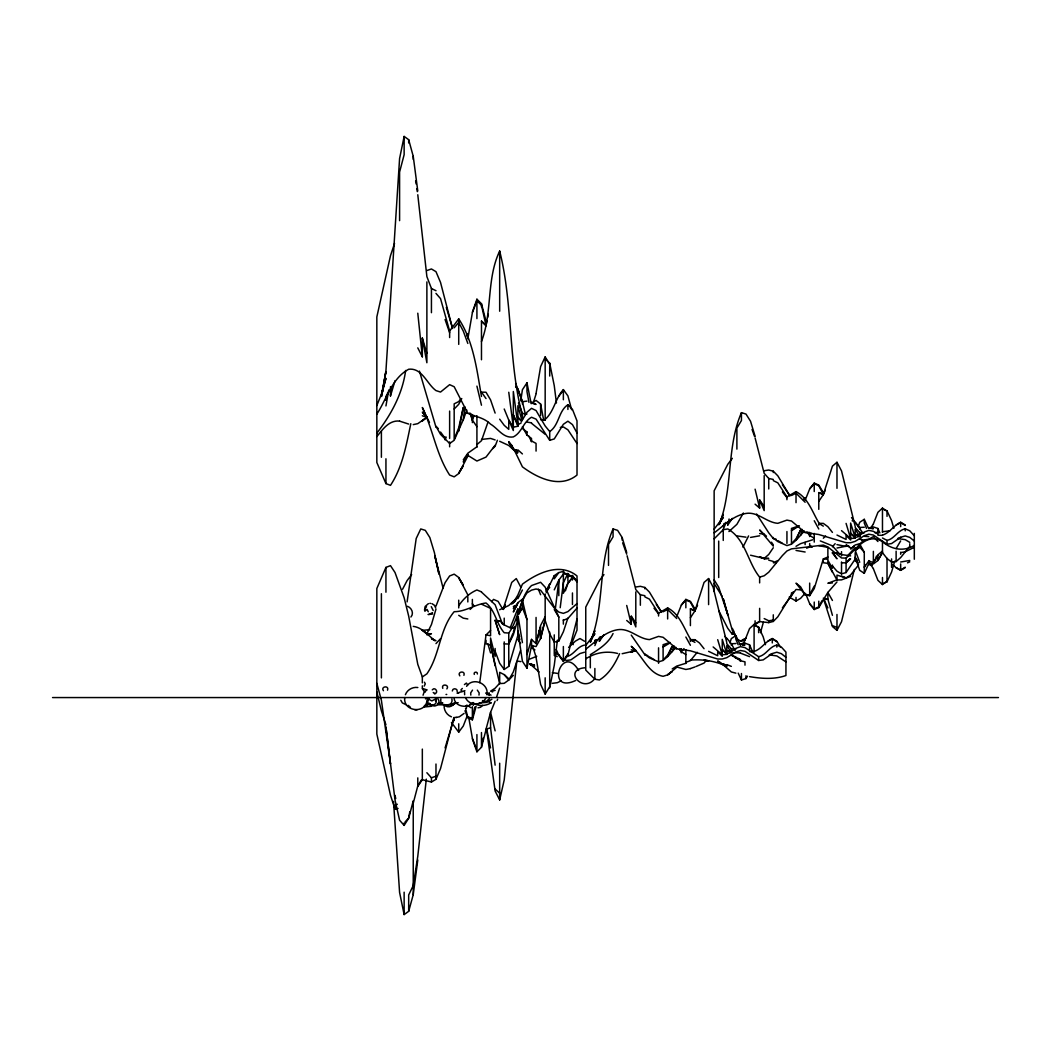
<?xml version="1.0" encoding="UTF-8"?>
<svg xmlns="http://www.w3.org/2000/svg" width="1051" height="1051" viewBox="0 0 1051 1051"><rect width="100%" height="100%" fill="white"/><g stroke="black" fill="none" stroke-linecap="round" stroke-linejoin="round"><path stroke-width="1.5" d="M466.473 708.124L466.578 705.182M486.863 694.75C489.28 683.505 472.819 676.673 466.578 686.342M457.198 691.611C457.934 688.339 452.455 687.604 452.311 690.967M467.721 685.002L466.394 683.071L464.437 684.569M477.39 673.993C477.89 671.155 473.055 671.799 474.277 674.4M424.578 610.526L425.143 606.48L428.388 603.642M423.054 695.21L424.118 692.083L425.983 690.835M440.868 698.954C439.042 707.52 453.717 707.52 451.891 698.954M387.688 392.522L385.94 400.103L386.387 395.307M395.031 380.685L390.486 395.964L391.248 387.872M516.777 661.447L504.217 779.96L499.672 799.929L495.126 791.022L486.442 728.514M426.312 779.146L417.786 856.25L413.24 885.559L408.681 894.979L408.681 911.309L404.136 914.58L399.59 892.444L393.521 801.427M555.401 608.529L558.817 580.165L563.362 574.056L567.908 573.544L571.324 576.854M438.254 428.572L435.981 426.299L440.527 434.326L449.631 443.509L454.177 440.29L463.281 419.743L464.857 406.803M407.105 601.895L416.196 538.519L420.755 528.942L425.3 530.348L429.846 537.547L434.391 552.576L438.95 574.043L434.746 555.716M560.196 607.714L563.362 582.714L567.908 573.544L567.908 581.269M557.424 640.112L554.258 665.336L549.712 687.788L549.712 632.085M481.476 604.167L490.567 608.371L490.567 635.75L486.022 634.857L479.742 682.664M408.681 911.309L413.24 894.677L417.786 859.981M527.615 649.781L526.971 654.523L531.517 639.52L536.063 643.593L540.608 626.83L540.608 638.443L536.063 646.536L531.517 645.682L531.517 639.218M520.744 400.878L522.413 389.724L526.971 382.827L531.189 403.702M381.658 396.503L385.94 370.819L399.59 158.556L404.136 136.42L408.681 139.691L413.24 156.323L417.786 191.019M536.063 393.468L540.608 366.615L545.167 356.906L549.712 364.263M382.459 391.865L385.94 371.568L381.395 395.452L385.94 378.373L381.395 394.243L376.836 405.541M467.826 338.829L472.372 312.699L476.918 300.809L481.476 305.184L486.022 325.495L481.476 321.107L481.476 359.757M385.94 405.936L388.778 389.974M409.824 811.661L408.681 817.993L405.042 822.027M410.81 423.698C406.369 444.77 402.533 467.117 390.486 485.352L385.94 483.591L376.836 462.493L376.836 316.942L390.486 255.708L394.532 243.477M458.722 431.265L463.281 407.42L458.722 427.783L454.177 439.173L454.177 403.834L458.722 401.587L460.548 399.196M436.165 698.692L435.456 700.807M479.006 695.105L479.151 692.872L477.312 690.126M405.647 370.451C402.52 393.862 391.064 414.725 376.836 433.157M519.522 636.748L517.867 630.994L522.413 661.276L526.971 668.173L531.517 645.682M486.022 325.495L486.994 320.686M487.651 317.481L488.295 314.262M425.13 610.946L427.087 609.435L428.269 611.787M603.957 634.673L599.412 641.294L600.384 636.788M732.337 518.379L727.791 525.001L729.092 518.997M596.377 640.243L594.866 643.081L595.562 639.888M723.942 523.595L723.246 526.787L725.518 522.531M481.818 744.253L483.224 737.999M474.829 707.008L472.372 717.872L467.826 717.413L465.554 708.374M539.189 630.469L540.608 638.443L544.812 620.721M577.012 618.973L567.908 655.128L563.362 661.394L558.817 655.456L556.215 649.465M540.608 638.443L545.167 620.497L545.167 594.025M472.372 738.827L476.918 751.793L481.476 747.274L486.022 729.788M513.322 632.347L514.832 626.488M516.356 620.642L517.486 616.254M413.24 800.862L408.681 818.269L404.136 825.403L399.59 820.227L395.031 800.047L385.94 726.885L390.486 764.011L381.395 700.308L376.836 683.36M413.24 803.214L417.786 785.912L421.569 779.697M517.867 635.408L508.763 666.373L504.217 669.461L499.672 663.312L495.126 651.173M854.345 569.406L841.523 621.706L836.977 630.35L832.431 626.501L823.787 599.582M453.769 717.951L440.527 768.583L435.981 779.33L431.435 782.036L422.331 779.697L417.786 786.424L417.786 777.885M464.976 710.739L467.826 717.899L472.372 719.83L476.103 706.39M760.464 632.702L763.368 622.284M644.907 654.418L649.452 657.9L658.557 661.867L663.102 660.475L667.648 656.573L672.206 651.581L673.862 645.721M773.286 538.125L777.832 541.607L786.936 545.587L791.482 544.195L796.027 540.28L800.586 535.301L802.241 529.441M445.072 747.944L454.177 717.702M481.476 341.522C492.564 312.554 486.271 279.027 499.672 251.071C513.177 304.908 508.132 361.912 522.413 415.5M894.756 561.103L891.563 572.086L887.018 581.807L883.983 583.042M435.981 609.094L431.435 624.57L426.877 633.766L431.435 633.727L426.877 634.857M518.327 614.244C521.217 603.905 523.871 593.079 531.517 585.552L540.608 582.293L545.167 587.181L558.817 617.055L558.817 641.031L554.258 642.122L549.712 633.924L545.167 620.497M503.087 609.344L511.732 582.425L516.277 578.562L520.836 587.207M517.867 619.446L513.322 634.791L508.763 644.066L504.217 643.869M818.782 545.614L827.873 547.426L827.873 559.29L823.327 558.896L814.236 588.573L809.677 595.681L805.132 594.84L796.027 583.16L800.586 586.813L805.132 594.84M427.074 700.505C425.313 714.417 402.835 711.435 404.74 697.562M533.33 402.638L536.063 394.007M865.183 564.545L864.277 567.409L868.822 560.919L873.368 562.679L877.927 555.427L877.927 560.446L873.368 563.953L868.822 563.586L864.277 573.32L859.718 570.325L855.172 557.227L857.445 560.643M387.53 690.179C389.435 685.121 380.291 686.342 383.431 690.717M463.911 675.333C465.816 670.275 456.673 671.497 459.812 675.885M567.908 618.041L563.362 631.809L558.817 641.031M424.657 609.409L426.496 606.663M427.993 699.243C424.578 707.073 439.147 707.073 435.731 699.243M565.385 590.859L567.908 583.515L572.453 577.63L577.012 580.678L572.453 576.565L577.012 581.729L572.453 575.541L567.908 576.592M496.637 696.852L499.672 688.129M729.828 642.962L731.338 638.588L735.897 635.605L740.443 645.34M858.207 526.669L859.718 522.294L864.277 519.312L868.179 527.655M472.372 312.173L476.918 299.207L481.476 303.726L486.022 321.212M463.281 419.743L466.815 410.048M474.08 415.552L472.372 420.098L476.918 426.64M497.399 440.264L495.126 446.268L492.84 448.58M435.981 606.151L445.072 582.674L449.631 575.961L454.177 574.148L458.722 577.459L467.826 594.892M467.261 715.718L463.281 726.018L458.722 732.14L451.444 722.431M546.297 592.711L549.712 583.988L545.916 591.253M744.988 640.204L749.547 628.59L754.092 624.386L757.508 626.764M873.368 523.923L877.927 512.297L882.472 508.093L887.018 511.272M466.683 335.965L467.826 333.587M676.752 616.556L681.298 605.245L685.856 600.095L690.402 602L694.947 610.789L697.549 605.231M805.132 500.263L809.677 488.951L814.236 483.802L818.782 485.707L823.327 494.495L825.285 490.331M508.763 643.527L512.743 633.74M495.126 701.227L490.567 712.302L486.022 729.249L490.567 727.791L490.567 712.302L495.126 730.865M594.866 645.603L597.139 640.072M723.246 529.323L726.083 522.413M446.215 437.111L445.072 439.857L445.072 436.953M619.565 653.696C615.058 663.759 609.094 674.164 599.412 679.984L594.866 679.222L585.762 670.091L585.762 607.084L599.412 580.572L603.957 574.608M748.588 535.918L742.952 547.151M510.063 628.078L517.867 608.634L517.867 614.375M547.111 591.188L549.069 586.76M563.362 593.303L567.908 583.003L572.453 577.63M667.648 656.573L672.206 646.247L667.648 655.062L663.102 659.989L663.102 644.697L669.934 642.437M796.027 540.28L800.586 529.967L796.027 538.769L791.482 543.709L791.482 528.403L798.313 526.144M487.966 422.134L481.476 440.697L476.918 444.586M520.468 650.569L513.322 671.944L508.763 680.036L504.217 683.308L499.672 683.584L490.567 645.104L490.567 637.996L495.126 656.455L495.126 648.48M743.385 513.019L736.896 524.331L728.934 531.543M467.826 456.108L458.722 473.541L454.177 476.852L449.631 475.039C436.257 454.597 432.973 429.334 422.331 407.525L426.877 417.641L422.331 412.123L426.877 417.234L429.478 422.489M554.258 589.861L558.817 580.165L558.817 595.667M626.711 552.576L622.166 537.547L617.607 530.348L613.061 528.942C597.664 564.479 604.956 606.269 590.32 642.214L594.866 630.731L590.32 641.071L594.866 633.674L585.762 645.432M755.091 436.283L750.545 421.267L745.987 414.068L741.441 412.649C726.241 447.7 733.164 488.86 719.265 524.449L723.246 514.438L718.7 524.777L723.246 517.381L714.141 529.139M422.331 682.861L422.331 676.91L417.786 664.35L408.681 616.109L404.136 597.756L395.031 572.532L390.486 565.648L385.94 567.409L376.836 588.507L376.836 734.058L390.486 795.292L395.031 809.06L398.066 808.482M453.94 703.066C452.666 707.362 446.294 708.203 443.956 704.38M455.832 702.541L452.587 705.392L448.895 704.406M489.464 698.705L486.219 701.556L482.514 700.57M497.031 700.583L497.675 699.27M549.712 584.816L554.258 575.659L558.817 572.572L563.362 571.389L566.095 574.45M545.167 616.687L540.608 625.476L536.063 643.593L536.063 617.436M822.027 600.646L818.782 606.926L815.366 608.345M814.236 586.103L809.677 594.84L805.132 594.63M461.757 398.526L458.722 404.307L454.177 409.01M402.546 589.269L407.105 580.572L411.65 574.608M517.867 598.663L522.413 589.966M405.397 694.698C407.249 689.745 412.636 686.723 417.825 687.525M876.219 556.307L877.927 560.446L882.472 552.13M376.836 414.133C386.715 398.999 391.865 378.294 408.681 369.256C422.134 367.627 426.798 383.891 435.981 390.591L440.527 392.062L449.631 384.666L454.177 386.742L467.826 413.345C475.538 416.682 484.235 417.72 490.567 424.131C498.069 428.532 503.363 438.569 513.322 436.914C521.795 432.762 523.332 421.766 531.517 417.247L536.063 419.126L549.712 440.316L554.258 438.924L563.362 424.289L567.908 421.201L572.453 424.591L577.012 432.999M518.629 614.441L522.413 607.714L522.413 599.215L517.867 602.709L513.322 611.971L517.867 603.221L513.322 608.582L516.724 605.81M877.927 560.446L882.472 552.681L882.472 541.449M467.826 454.308L463.281 462.02L467.826 454.571M896.122 548.583L900.668 540.91M522.413 419.848L526.971 412.255L531.517 408.34L536.063 410.534L545.167 425.97L549.712 431.541L549.712 440.316M410.928 617.016C414.173 613.377 411.664 607.833 407.486 606.282M809.677 603.905L814.236 609.514L818.782 607.57L823.327 599.99M855.172 559.132L846.081 572.545L841.523 573.872L836.977 571.218L832.431 565.963M508.763 666.373L508.763 633.057C517.578 620.996 518.445 605.14 526.971 592.922L531.517 590.136L536.063 588.994L540.608 590.228L554.258 607.951L558.817 612.089L563.362 613.364L567.908 611.603L577.012 603.576M536.063 657.532L540.608 684.385L545.167 694.094L549.712 686.737M511.798 604.154L513.322 601.724M486.009 697.562C482.475 706.154 469.022 706.154 465.501 697.562M738.196 673.139L741.441 679.984L745.987 678.565L747.511 676.174M517.867 614.782L522.413 607.714L526.971 619.473L526.971 668.173M613.061 633.543C608.411 643.317 599.149 649.137 590.32 654.681M446.872 688.891C450.025 684.516 440.868 683.295 442.773 688.352M782.391 607.859L796.027 589.466L800.586 589.887M495.126 445.243L486.022 457.08L476.918 461.034L467.826 455.372M690.402 617.725L694.947 610.881L704.052 582.425L708.597 578.562L713.143 587.207L726.793 642.647M818.782 501.432L823.327 494.587L832.431 466.132L836.977 462.282L841.523 470.927L855.172 526.354M773.286 547.742L768.741 554.442L764.182 558.423L750.545 555.217M463.281 459.826L467.826 453.217L476.918 446.78M567.908 653.972L563.362 660.593L558.817 654.839M558.817 572.572L554.258 578.825L554.258 575.659M742.256 644.184L744.988 640.44M793.308 591.713L777.832 616.792L773.286 621.443L768.741 622.612L759.637 621.601L755.091 624.517L755.091 620.813M870.635 527.891L873.368 524.147M449.631 337.555L449.631 331.039L458.722 318.86C473.607 341.522 476.918 370.346 481.476 396.463M458.722 605.77C463.176 598.991 469.403 593.145 476.918 589.966L481.476 591.844M732.337 458.328L727.791 464.279L714.141 490.791L714.141 591.424M571.626 409.745L567.908 395.872L563.362 389.606C555.335 398.316 554.205 411.375 545.167 419.428M558.817 396.161L562.456 391.55M577.012 608.069L567.908 618.474L563.362 620.274M836.977 581.952L827.873 592.422L823.327 599.766L827.873 599.123L827.873 592.422L832.431 600.463M491.723 601.645L493.536 599.398L498.082 601.356L502.641 608.936M681.298 605.021L685.856 599.398L690.402 601.356L694.947 608.936M809.677 488.728L814.236 483.118L818.782 485.063L823.327 492.643M376.836 436.585C382.682 429.465 389.054 419.966 399.59 421.096M672.206 651.581L675.846 647.271M800.586 535.301L804.225 530.978M454.177 327.794L458.722 322.447L463.281 331.091L467.826 343.427M684.03 648.585L681.298 651.738L685.856 654.563M811.503 533.343L809.677 535.445L814.236 538.283M432.486 612.654L428.887 614.546M429.097 703.132L426.903 705.05L424.42 705.602M435.456 699.007L431.856 700.912L428.269 699.007M482.685 705.352L480.504 707.27L478.008 707.822M491.881 699.243L486.823 702.423L479.374 702.922M705.865 660.987L704.052 663.063L696.09 666.492M832.431 546.77L835.151 543.656M805.132 593.263L800.586 598.361L796.027 601.014L789.209 597.073M432.263 689.863C435.127 686.04 439.292 693.135 434.483 693.726M714.141 538.835L723.246 529.704L727.791 528.942C745.698 539.242 747.563 562.298 759.637 577.104L759.637 582.898M499.672 683.242L495.126 688.221L490.567 691.19L495.126 690.389M803.319 499.764L805.132 497.99M435.981 643.606L440.527 638.706M846.081 562.653L849.72 558.777M909.772 546.31L900.668 557.569L896.122 561.576L891.563 562.035L887.018 558.488L882.472 552.681M513.322 675.307L508.763 680.036L504.217 674.624L499.672 672.325L499.672 683.584M570.181 643.961L572.453 641.649L577.012 630.088L577.012 575.948C559.973 562.062 537.416 572.992 522.413 584.172L517.867 595.05L513.322 602.696L517.867 597.06L508.763 605.521L499.672 609.725M513.322 602.788L515.594 600.528M486.022 634.962L490.567 630.495M847.211 556.124L855.172 547.545L855.172 550.448M697.22 652.303L690.402 660.659L685.856 662.34M823.327 538.23L825.6 536.01M858.588 564.913L850.627 574.95L846.081 577.919L836.977 575.12L836.977 579.994L841.523 579.876L850.627 576.408M470.099 609.449L472.372 607.294M464.056 713.432L459.313 716.821L455.898 717.478M676.752 667.319L667.648 674.873L663.102 676.305C647.797 673.455 642.581 655.246 631.257 646.299L635.802 650.674L622.166 653.696M473.581 702.554C468.444 708.545 455.53 707.31 454.15 698.692M593.973 679.642C581.926 693.095 562.784 669.172 585.315 667.753M549.712 431.541C559.237 425.221 558.37 411.033 567.908 404.727L572.453 409.351L577.012 420.912L577.012 475.052C559.973 488.938 537.416 478.008 522.413 466.828L514.07 449.578M424.21 686.093L425.287 683.873L424.433 682.191M794.898 527.628L791.482 530.65L799.443 525.802M665.375 644.92L663.102 646.943L669.934 643.028M850.627 558.869L846.081 562.876L841.523 562.797M472.516 690.126L470.677 692.872L470.822 695.105M488.137 693.765L489.24 692.793M882.472 551.026L877.927 554.836L873.368 562.679L873.368 551.355M854.043 546.152L850.627 548.99L855.172 544.983L859.718 543.735M714.141 532.87C724.073 525.5 733.243 515.515 745.987 513.44C757.942 511.482 766.481 522.518 777.832 523.319L786.936 520.114L791.482 521.007L805.132 532.529L818.782 534.512L846.081 542.723L850.627 542.723L855.172 541.37L864.277 535.721L868.822 534.21L873.368 535.025L887.018 544.208L891.563 543.59L900.668 537.258L905.213 535.931L909.772 537.389L914.317 541.029M585.762 649.15C595.694 641.78 604.864 631.809 617.607 629.733C629.562 627.775 638.102 638.811 649.452 639.599L658.557 636.394L663.102 637.3L676.752 648.809L690.402 650.805L717.702 659.016L722.247 659.016L726.793 657.663L735.897 652.014L740.443 650.503L744.988 651.318L758.638 660.488L763.184 659.883L772.288 653.551L776.834 652.211L781.392 653.683L785.938 657.322M568.604 647.416L575.423 641.11L579.968 638.535L584.527 641.255M426.877 417.392L417.786 423.645L413.24 424.63M742.715 644.946L744.988 643.225L749.547 644.788L752.792 652.211M575.659 680.496C545.035 694.764 561.51 641.99 578.641 670.433M859.718 535.34L864.277 532.056L868.822 530.361L873.368 531.307L877.927 534.131M731.338 651.633L735.897 648.349L740.443 646.654L744.988 647.6L758.638 656.691C766.153 655.193 769.319 646.575 776.834 645.091L781.392 647.088L785.938 652.093L785.938 675.53C774.167 679.642 761.594 678.631 749.547 676.634M755.091 624.281L758.507 621.864M759.637 577.104L764.182 575.777L768.741 572.178L782.391 555.572L786.936 550.96L791.482 548.872L823.327 545.101L827.873 546.954L841.523 557.976L846.081 558.107C856.145 549.371 866.878 531.99 882.472 541.672C891.445 549.542 903.899 551.959 914.317 545.351M873.368 568.709L877.927 580.336L882.472 584.54L887.018 581.361M714.141 579.889L718.7 587.233L727.791 614.809L723.246 598.742L732.337 630.403L736.896 639.139L741.441 641.386L745.987 638.299M422.331 676.91L426.877 673.849C440.014 654.983 439.371 629.142 454.177 611.695C465.632 611.695 475.17 604.325 486.022 602.985C495.402 610.5 496.361 623.9 504.217 632.741L508.763 633.057M442.707 702.725L440.697 703.71L437.939 703.355M469.955 704.288L470.901 703.658M479.059 703.355L479.992 702.725M546.297 589.795L549.712 587.562M490.764 702.909C485.562 706.351 478.074 706.351 472.871 702.909M561.26 680.798L557.319 682.703L552.314 683.334M672.206 668.935L676.752 666.071L685.856 663.286M905.213 567.172L900.668 570.036L896.122 567.553M536.759 656.284L529.927 659.016M457.027 693.108L464.91 690.678M531.517 403.137L536.063 400.418L540.608 404.031L543.643 420.058M892.706 564.413L896.122 567.816L900.668 570.378L905.213 567.671M504.217 409.01L508.763 420.085L513.322 427.153L517.867 426.272L513.322 414.843L517.867 424.814L521.283 422.804M786.936 499.711L786.936 496.9L796.027 491.618C808.088 497.846 812.226 511.811 818.782 522.728L818.782 525.211M658.557 616.004L658.557 613.18L667.648 607.912C679.708 614.126 683.846 628.091 690.402 639.021L690.402 641.504M796.027 546.31L800.586 543.656L812.712 539.767M397.317 804.238L395.031 805.526L395.031 809.06M905.213 524.961L900.668 522.255C893.731 525.316 889.895 532.791 882.472 535.156M780.63 647.363L776.834 641.255L772.288 638.535C765.351 641.609 761.515 649.071 754.092 651.449M896.122 525.08L900.668 522.597L905.213 525.461M767.742 641.373L772.288 638.877L776.834 641.754M914.317 547.295L905.213 551.801L900.668 552.59M585.762 658.872C595.155 652.579 606.677 650.674 617.607 653.459M791.482 495.494L796.027 493.169L805.132 502.26M663.102 611.774L667.648 609.462L676.752 618.54M742.584 639.809L744.857 638.719M836.977 579.85L827.873 583.279L832.431 582.937M777.832 560.564L773.286 562.679L776.321 562.561M907.486 562.837L909.772 561.838M823.327 558.948L827.873 557.004M806.642 548.202L809.677 546.967M900.668 537.35L897.633 538.559L905.213 539.649L909.772 542.382M772.288 653.643L769.253 654.852L776.834 655.942L785.938 661.88M566.331 656.691C573.833 655.193 577.012 646.575 584.527 645.091M882.472 537.994L887.018 540.398C894.532 538.9 897.699 530.282 905.213 528.798L909.772 530.794L914.317 535.8M430.437 703.999L425.655 705.313M454.833 703.513L457.054 702.699M458.17 702.699L450.958 704.144M635.802 650.424L631.257 652.093L635.802 650.424L631.257 649.873M426.877 270.554L431.435 268.964L435.981 271.67L440.527 282.417L452.521 328.516M691.913 640.755L694.947 639.691L699.493 642.976L704.052 648.703M496.637 621.837L499.672 620.786L504.217 624.885L508.763 627.119L513.322 627.894M426.877 772.735L431.435 777.779L435.981 776.216M690.402 668.541L694.947 666.978M432.67 613.994L428.033 614.493M429.281 698.81L425.445 698.81M462.309 688.431L460.955 689.929L462.059 691.624M496.637 621.666L499.672 620.786M584.527 652.211L579.968 653.551L570.877 659.883L566.331 660.488L564.045 658.938M431.79 706.246L424.354 706.968M759.637 535.8L750.545 537.416M868.822 528.101L873.368 526.932L877.927 528.495L879.871 532.949M744.988 643.225L740.443 644.394L744.988 644.959L740.443 644.027M841.523 530.65L850.627 538.506L855.172 538.125L850.627 533.172L855.172 537.495L859.718 536.338L859.718 532.542L855.172 527.392M713.143 646.943L722.247 654.786L726.793 654.405L722.247 649.465L726.793 653.775L731.338 652.618L731.338 648.835L726.793 643.685M846.081 546.192L836.977 548.018M422.266 630.403L429.846 629.641M909.772 560.472L900.668 561.996M447.91 704.814L437.912 704.814M690.402 668.646L685.856 669.461L676.752 667.004M481.476 439.436L490.567 438.412L495.126 439.922M882.472 531.753L890.052 530.755M764.182 470.717L768.741 470.02L773.286 471.19L777.832 475.84L789.971 496.019M635.802 586.997L640.361 586.313L644.907 587.483L649.452 592.133L661.591 612.313M833.942 553.26L836.977 552.8L841.523 554.586L850.627 555.887M764.182 618.579L768.741 620.773L773.286 620.09M560.328 427.389L563.362 426.942L567.908 429.806L577.012 443.535M874.892 532.699L877.927 532.279M832.431 553.378L836.977 552.8M515.594 383.234L522.413 401.679L526.971 401.127M764.182 558.896L768.741 558.409L764.182 558.423M718.7 610.605L727.791 628.353L732.337 634.305L735.372 634.055M690.402 660.107C702.725 659.095 715.6 660.961 726.793 666.387L722.247 663.943L726.793 665.165L722.247 664.363L717.702 661.224L721.104 663.234L717.702 661.263L719.974 662.314M430.161 703.71L428.466 703.71M477.982 703.71L476.287 703.71M467.866 705.878L465.659 705.878M855.172 522.754L859.718 527.471L864.277 527.234M735.897 643.527L731.338 643.764L726.793 638.167M474.671 704.104L476.826 704.104M414.882 709.859L417.037 709.859M732.862 652.632L740.443 652.921M429.833 603.366L430.529 603.366M552.314 672.653L557.805 673.441M492.013 691.86L492.709 691.86M446.031 694.448L446.728 694.448M52.55 697.562L998.45 697.562M877.927 535.287L882.472 535.327M749.547 651.567L754.092 651.62M690.402 639.625L694.947 639.691M540.608 419.717L545.167 419.822M802.097 532.292L809.677 532.463L809.677 536.535M673.717 648.585L676.752 648.651M455.359 717.439L456.449 717.478M464.792 412.807L467.826 412.977M859.718 532.542L864.277 532.831M731.338 648.835L735.897 649.111M439.029 702.646L439.87 702.712M864.277 536.312L868.822 536.627M805.132 552.011L796.027 550.435M870.333 528.298L873.368 528.666L868.822 527.733M836.977 579.994L827.873 563.336L823.327 562.771L823.327 561.273M759.637 533.58L764.182 534.21L766.468 536.194M745.987 537.166L736.896 535.905M518.432 402.98L522.413 413.385L526.971 414.041M836.977 544.615L846.081 546.441M517.801 661.145L520.836 661.618M526.971 422.095L531.517 422.83M529.927 664.363L534.486 665.165L529.927 663.904L539.032 671.97M467.826 618.96L463.281 618.146L458.722 615.321M485.641 693.016L489.24 695.407M773.286 561.431L768.741 560.144M755.091 437.899L764.182 473.318L768.741 478.481L773.286 479.44M627.092 555.769L635.802 589.611L640.361 594.774L644.907 595.72M413.24 626.37C422.252 627.46 427.954 635.435 434.838 640.466M824.851 598.466L827.873 599.123L832.431 615.308M422.528 688.484L427.153 689.929M740.443 660.777L744.988 661.828L744.988 665.165M868.822 564.532L871.857 565.307M735.897 673.152L731.338 671.97L722.247 663.943L726.793 665.874L723.377 663.996M756.602 514.031L768.741 532.831L773.286 538.506L776.321 539.321M631.257 635.093L644.907 654.799L647.942 655.614M533.028 403.571L536.063 404.425L531.517 402.283M490.567 645.104L486.022 643.816L486.022 640.348M731.338 654.602L735.897 658.228L740.443 659.686L740.443 661.118L737.027 657.926M422.331 415.776L426.877 417.234M408.681 424.065L399.59 421.136M859.718 539.084L864.277 540.595M731.338 655.364L735.897 656.888L735.897 658.228M491.251 702.974L488.649 701.687M470.979 707.743L467.406 705.352M820.292 540.91L832.431 545.863L839.71 554.14M852.138 520.797L855.172 521.887L862.753 533.002M499.672 441.275L508.763 445.479L516.961 452.968M406.277 704.814L402.336 702.909L400.799 700.255M740.443 653.118L749.547 656.639M726.793 664.613L731.338 666.373M832.431 625.634L836.977 627.434M554.192 655.43L557.227 656.639M882.472 508.973L887.018 510.825L891.563 520.534L893.849 528.39M754.092 625.266L758.638 627.119L763.184 636.827L765.47 644.683M487.309 693.161L491.04 695.171M818.782 509.328L818.782 492.591L823.327 494.495M690.402 625.621L690.402 608.884L694.947 610.789M811.95 547.177L809.677 546.192L809.677 543.551M818.782 492.591L823.327 494.587L823.327 492.866M690.402 608.884L694.947 610.881L694.947 609.16M529.927 664.298L534.486 666.387L529.927 663.943L534.486 665.874L531.07 663.996M849.484 546.559L846.081 544.93L850.627 548.083M435.981 640.703L431.435 638.601L434.838 640.69M859.718 536.338L855.172 534.21L859.718 536.365L855.172 529.231L855.172 538.125M730.209 652.106L726.793 650.49L731.338 652.618L726.793 645.524L726.793 654.405M417.786 194.75L426.877 276.584L431.435 288.513L435.981 290.707M431.974 603.642L434.391 605.258L435.692 607.859M457.658 692.622L458.67 693.121M433.235 692.517L435.101 693.765M773.286 480.609L777.832 482.856L786.936 496.9M644.907 596.889L649.452 599.149L658.557 613.18M841.523 576.106L846.081 577.919M451.418 716.821C446.767 715.048 443.693 710.148 444.153 705.182M531.517 440.96L536.063 443.391L536.063 451.102M554.954 652.605L559.5 655.64M836.977 535.051L846.081 539.439L846.081 535.445L850.627 539.978L850.627 523.07L855.172 537.495M708.597 651.344L717.702 655.732L717.702 651.738L722.247 656.258L722.247 639.363L726.793 653.775M777.832 540.608L782.391 543.275M649.452 656.901L654.011 659.568M531.517 647.863L534.933 649.899M809.677 545.416L811.95 546.783M823.327 526.131L818.782 523.332L823.327 523.398L827.873 526.696L832.431 532.41M691.532 640.322L694.947 642.411M738.17 658.268L740.443 659.686M545.167 434.299L531.517 423.277M515.594 449.657L517.867 451.102L513.322 449.276L508.763 442.011L512.402 445.992M855.172 560.906L858.588 563.086M431.764 704.906C435.508 708.479 441.473 702.58 437.86 698.81M410.402 707.27L408.208 705.352M522.413 426.719L526.971 435.101L531.517 438.451L531.517 441.788L528.916 436.165M869.965 563.113L872.238 564.834M522.413 428.493L526.971 431.987M481.476 592.094L495.126 604.732L502.509 624.163M859.718 538.309L863.134 541.042M515.594 386.873L517.867 388.765L522.413 401.784L525.447 414.462M755.091 504.178L759.637 508.053L759.637 499.934L764.182 506.516M626.711 620.471L631.257 624.333L631.257 616.214L635.802 622.809M431.278 606.663L433.196 610.526M517.867 449.854L522.413 453.927M504.217 674.624L508.763 678.788M495.126 789.025L499.672 793.19M545.167 358.943L549.712 363.212L554.258 385.664L556.439 403.006M764.182 534.355L759.637 530.006L773.286 546.165M514.451 449.342L517.867 452.745L516.041 450.432M481.476 321.107L486.022 325.718L486.022 321.751M877.927 541.528L873.368 536.654L868.822 539.11L864.277 539.925L859.718 543.932L855.172 550.645L859.718 547.137L859.718 543.932L864.277 552.235L864.277 573.32M423.133 689.942L425.13 692.097M864.277 552.235L859.718 547.137L855.172 550.212L859.718 562.246M814.236 608.818L809.677 603.681L805.697 593.776M435.981 293.4L440.527 298.615L449.631 331.039M856.999 560.748L855.172 558.528L855.172 552.734M806.958 532.082L809.677 535.445L808.377 532.91M679.485 649.492L681.298 651.738L679.997 649.203M514.228 449.434L516.961 452.81M782.391 491.921L786.936 497.622M654.011 608.201L658.557 613.902M722.339 596.64L714.141 583.581M832.431 552.721L836.977 558.79L832.431 552.471M499.672 419.191L504.217 425.327L508.763 429.334L508.763 420.085L513.322 430.542L513.322 391.511L517.867 424.814M440.527 432.027L445.072 438.175M789.669 495.389L782.391 484.774M661.289 611.682L656.284 604.522M868.822 562.246L873.368 568.486M472.372 603.721L474.198 606.243M486.022 398.565L481.476 392.115L486.022 392.259L490.567 399.879L495.126 413.096M851.533 517.539L854.266 521.454M724.98 636.433L726.793 639.047M771.473 542.211L773.286 544.891M517.867 639.494L520.6 643.527M554.258 609.58L558.817 617.121M814.236 520.744L818.782 528.995M735.135 650.661L731.338 643.816L731.338 645.353M685.856 637.024L690.402 645.288M732.337 628.406L734.294 632.176M417.786 347.868L422.331 356.815L422.331 338.041L426.877 353.267M827.873 563.073L832.431 572.283M473.331 705.352L472.398 702.593M428.269 700.807L427.547 698.692M823.327 598.137L827.873 607.859M866.549 528.443L864.277 523.109L864.277 519.312M759.637 499.934L764.182 510.615L764.182 475.617M738.17 644.736L735.897 639.402L735.897 635.605M631.257 616.214L635.802 626.908L635.802 591.91M538.335 589.099L540.608 594.735M476.353 748.706L472.372 738.301L468.628 716.782M752.056 429.439L754.579 436.48M622.665 542.907L626.711 554.179M519.89 639.691L517.867 634.016L517.867 620.642M469.85 412.898L472.372 420.098L470.979 413.779M435.981 427.166L419.441 371.121M445.072 319.543L449.631 332.707M495.126 620.602L499.672 634.62L495.126 620.011M385.94 724.848L381.395 710.857L376.836 691.886M452.364 327.57L446.32 307.391M532.423 645.485L536.063 656.993M846.081 523.398L850.627 538.506M717.702 639.691L722.247 654.786M487.848 643.724L490.567 652.934M572.243 641.544L573.15 644.683M443.075 588.126L434.772 555.769M522.005 420.715L517.867 405.739L517.867 426.272M755.091 489.175L759.637 508.053M626.711 605.468L631.257 624.333M476.918 386.124L481.476 405.2M522.413 600.305L526.971 619.473M395.031 795.41L395.741 798.55M490.567 644.513L495.126 665.769M486.666 728.711L490.567 747.957M424.578 609.33L424.854 610.762M528.955 402.375L526.971 391.603L526.971 382.827M422.331 338.041L426.877 362.74L426.877 281.891M518.117 616.333L522.413 642.595M415.631 180.864L416.104 183.951M416.827 188.576L417.3 191.663M508.763 392.259L513.322 427.153M490.567 727.791L495.126 765.167M417.786 313.211L422.331 356.815M464.529 691.808L464.634 694.75M914.317 533.396L914.317 559.237M909.772 543.761L909.772 545.758M905.213 528.798L905.213 530.847M900.668 522.255L900.668 526.643M900.668 552.3L900.668 554.258M900.668 563.94L900.668 570.378M896.122 551.184L896.122 561.576M891.563 558.909L891.563 567.343M887.018 510.825L887.018 516.369M887.018 540.398L887.018 544.208M887.018 558.239L887.018 581.807M882.472 508.093L882.472 532.384M882.472 577.498L882.472 584.54M877.927 528.495L877.927 533.488M868.822 560.577L868.822 563.586M859.718 527.471L859.718 529.073M846.081 558.107L846.081 572.545M841.523 551.657L841.523 555.861M841.523 561.957L841.523 573.872M836.977 462.282L836.977 488.321M836.977 614.467L836.977 630.35M832.431 565.018L832.431 568.236L827.873 560.262L827.873 563.336M818.782 601.198L818.782 607.57M814.236 483.118L814.236 491.513M814.236 533.435L814.236 542.093M814.236 602.065L814.236 609.514M809.677 583.095L809.677 595.681M805.132 542.382L805.132 544.641M796.027 491.618L796.027 502.667M796.027 597.402L796.027 601.014M791.482 592.843L791.482 596.009M786.936 531.543L786.936 543.38M776.834 645.091L776.834 647.127M773.286 471.19L773.286 472.543M773.286 537.455L773.286 538.506M773.286 614.809L773.286 621.443M772.288 638.535L772.288 642.936M768.741 478.481L768.741 488.951M768.741 620.773L768.741 622.612M759.637 608.358L759.637 621.601M758.638 627.119L758.638 632.663M758.638 656.691L758.638 660.488M754.092 624.386L754.092 651.935M749.547 644.788L749.547 649.781M745.987 675.74L745.987 678.565M741.441 412.649L741.441 420.545L736.896 428.072L736.896 449.119M741.441 640.361L741.441 641.386M741.441 673.52L741.441 679.984M732.337 632.781L732.337 634.305M727.791 522.308L727.791 525.001M723.246 529.704L723.246 540.437M718.7 541.094L718.7 577.524M708.597 578.562L708.597 604.614M685.856 599.398L685.856 607.806M685.856 649.715L685.856 663.47M681.298 648.756L681.298 652.829M667.648 607.912L667.648 618.96M658.557 647.836L658.557 659.673M658.557 660.186L658.557 663.299M644.907 587.483L644.907 588.836M644.907 653.735L644.907 654.799M640.361 594.774L640.361 605.245M622.166 537.547L622.166 540.188M613.061 528.942L613.061 536.838L608.516 544.352L608.516 565.399M599.412 637.248L599.412 641.294M594.866 640.335L594.866 643.081M594.866 668.489L594.866 679.222M590.32 656.533L590.32 667.832M572.453 575.541L572.453 580.034M572.453 592.961L572.453 604.496M567.908 404.727L567.908 409.456M563.362 389.606L563.362 399.761M563.362 571.389L563.362 592.239M563.362 619.63L563.362 624.136M563.362 646.523L563.362 661.394M554.258 634.87L554.258 654.366M549.712 363.212L549.712 376.035M545.167 356.906L545.167 420.334M545.167 677.816L545.167 694.094M540.608 404.031L540.608 415.565M526.971 431.948L526.971 435.101M522.413 401.679L522.413 404.136M522.413 413.385L522.413 419.743M504.217 618.133L504.217 625.253M504.217 641.911L504.217 669.461M499.672 251.071L499.672 311.227M499.672 763.223L499.672 799.929M481.476 303.726L481.476 306.984M481.476 732.56L481.476 747.274M476.918 299.207L476.918 318.611M476.918 415.749L476.918 447.187M476.918 734.57L476.918 751.793M472.372 414.58L472.372 422.607M472.372 599.412L472.372 605.521M472.372 706.706L472.372 719.83M467.826 596.718L467.826 601.947M458.722 318.86L458.722 344.373M458.722 600.174L458.722 607.925M458.722 723.811L458.722 732.14M454.177 717.347L454.177 720.605M449.631 411.086L449.631 438.425M449.631 441.906L449.631 446.806M435.981 764.024L435.981 779.33M431.435 288.513L431.435 312.686M431.435 777.779L431.435 782.036M422.331 685.843L422.331 688.812M422.331 749.1L422.331 779.697M413.24 156.323L413.24 159.371M413.24 801.374L413.24 894.677M408.681 139.691L408.681 142.962M404.136 136.42L404.136 154.681L399.59 172.049L399.59 220.657M404.136 823.038L404.136 825.403M404.136 892.194L404.136 914.58M390.486 386.623L390.486 395.964M385.94 396.923L385.94 400.103M385.94 458.788L385.94 483.591M385.94 567.409L385.94 592.212M381.395 431.173L381.395 457.264M381.395 593.736L381.395 677.895M505.229 605.271L503.284 609.475L505.229 605.231M463.281 465.738L458.722 473.265L463.281 465.79M426.877 417.063L422.331 420.912L426.877 417.063M672.206 671.497L667.648 674.755L672.206 671.51M516.356 605.521L513.322 606.65L516.356 605.547M708.597 660.79L704.052 660.317L708.597 660.79M764.182 558.501L759.637 556.846L764.182 558.501M426.877 633.937L422.331 630.127L426.877 633.937M521.506 421.162L517.867 417.221L521.506 421.215M513.322 448.212L508.763 442.103L513.322 448.212M463.281 585.21L458.722 577.735L463.281 585.262"/></g></svg>
